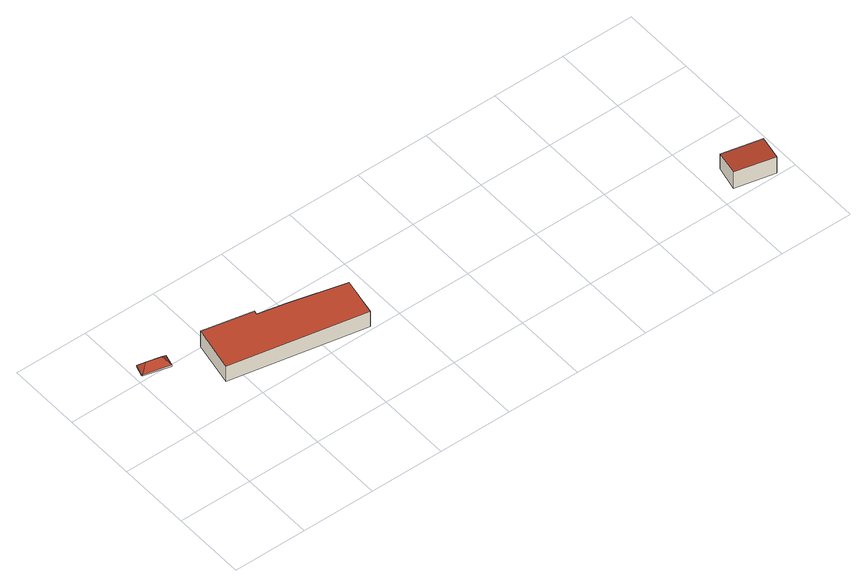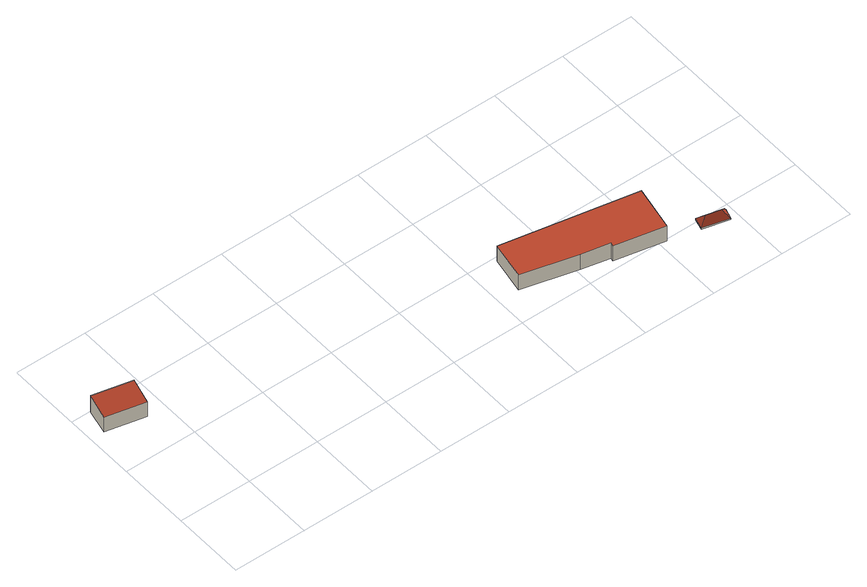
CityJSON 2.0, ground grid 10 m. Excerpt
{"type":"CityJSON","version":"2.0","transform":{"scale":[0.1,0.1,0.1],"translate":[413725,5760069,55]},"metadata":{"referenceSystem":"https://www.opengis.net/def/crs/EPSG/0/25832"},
"CityObjects":{
"building1":{"type":"Building","attributes":{"Gemeindeschluessel":"05570044","Geometrietyp2DReferenz":"3000","function":"31001_9998","roofType":"5000","measuredHeight":1.25},"geometry":[{"type":"Solid","lod":"2","boundaries":[[[[0,1,2,3]],[[4,5,1,0]],[[6,7,5,4]],[[8,9,7,6]],[[3,2,9,8]],[[8,6,10]],[[10,6,4,11]],[[11,4,0,12]],[[0,3,12]],[[11,12,3,8,10]],[[1,5,7,9,2]]]],"semantics":{"surfaces":[{"type":"WallSurface"},{"type":"RoofSurface"},{"type":"GroundSurface"}],"values":[[0,0,0,0,0,1,1,1,1,1,2]]}}]},
"building2":{"type":"Building","attributes":{"Gemeindeschluessel":"05570044","Geometrietyp2DReferenz":"3000","function":"31001_9998","roofType":"1000","measuredHeight":2.46},"geometry":[{"type":"Solid","lod":"2","boundaries":[[[[13,14,15,16]],[[17,18,14,13]],[[19,20,18,17]],[[21,22,20,19]],[[23,24,22,21]],[[25,26,24,23]],[[16,15,26,25]],[[23,21,19,17,13,16,25]],[[14,18,20,22,24,26,15]]]],"semantics":{"surfaces":[{"type":"WallSurface"},{"type":"RoofSurface"},{"type":"GroundSurface"}],"values":[[0,0,0,0,0,0,0,1,2]]}}]},
"building3":{"type":"Building","attributes":{"Gemeindeschluessel":"05570044","Geometrietyp2DReferenz":"3000","function":"51009_1610","roofType":"2100","measuredHeight":2.7},"geometry":[{"type":"Solid","lod":"2","boundaries":[[[[27,28,29,30]],[[31,32,28,27]],[[33,34,32,31]],[[30,29,34,33]],[[31,27,30,33]],[[28,32,34,29]]]],"semantics":{"surfaces":[{"type":"WallSurface"},{"type":"RoofSurface"},{"type":"GroundSurface"}],"values":[[0,0,0,0,1,2]]}}]}
},
"vertices":[
[8,207,11],[8,207,9],[8,206,9],[8,206,11],[12,222,11],[12,222,9],[48,213,11],[48,213,9],[44,197,11],[44,197,9],[38,207,21],[18,212,21],[9,206,12],
[158,188,33],[158,188,8],[90,202,8],[90,202,33],[157,183,33],[157,183,8],[195,175,33],[195,175,8],[271,156,33],[271,156,8],[261,105,33],[261,105,8],[78,140,33],[78,140,8],
[774,2,37],[774,2,10],[782,36,10],[782,36,34],[720,14,37],[720,14,10],[728,48,34],[728,48,10]
]}
